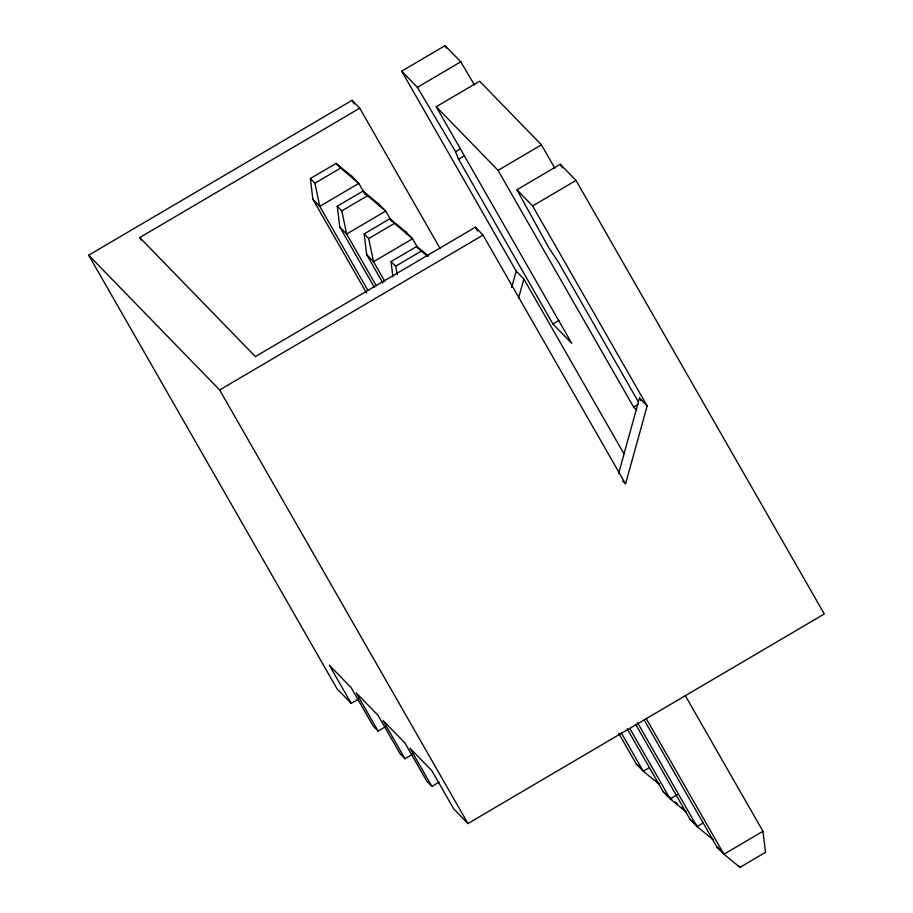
<?xml version="1.0" encoding="UTF-8"?>
<svg xmlns="http://www.w3.org/2000/svg" width="913" height="913" viewBox="0 0 913 913"><rect width="100%" height="100%" fill="white"/><g stroke="black" fill="none" stroke-linecap="round" stroke-linejoin="round"><path stroke-width="1.37" d="M511.657 287.572L516.21 271.15L401.674 71.157L445.053 45.65L460.768 61.822L474.452 84.898M518.55 298.174L523.857 279.024L516.21 271.15M618.66 473.322L639.499 398.045L647.157 405.92L625.553 483.924L483.034 235.086L475.388 227.211L255.378 356.584L139.735 237.551L359.745 108.191L440.169 248.621M358.558 699.05L351.208 703.375L337 688.744L88.698 255.195L352.087 100.316L359.745 108.191M401.674 71.157L417.378 87.328L460.768 61.822M366.581 293.039L312.874 199.274L310.386 178.537L336.098 163.404L351.916 176.312L358.798 183.399L365.154 194.503M417.378 87.328L455.553 151.695L458.543 159.204L552.901 323.955L571.755 343.356L436.231 106.73L479.622 81.223L541.443 144.859L554.853 168.266M367.813 290.254L319.755 206.361L314.917 183.205L340.64 168.072L358.798 183.399L319.755 206.361L312.874 199.274M374.387 287.412L339.762 226.949L337.274 206.212L362.997 191.091L378.804 203.998L385.685 211.074L391.346 220.946M376.327 285.86L346.655 234.036L341.816 210.88L367.528 195.759L385.685 211.074L346.655 234.036L339.762 226.949M455.553 151.695L460.38 148.853M458.543 159.204L464.569 155.655M382.912 283.007L366.661 254.624L364.173 233.888L389.885 218.766L405.703 231.674L412.585 238.761L418.234 248.633M384.852 281.455L373.543 261.711L368.704 238.555L394.416 223.434L412.585 238.761L373.543 261.711L366.661 254.624M436.231 106.73L498.053 170.366L541.443 144.859M392.887 276.776L391.061 261.563L416.773 246.442L428.368 255.902M638.347 401.8L558.071 261.643L548.679 247.537L516.906 189.767L560.297 164.26L576 180.432L824.302 613.981L467.947 823.526L453.738 808.907L431.883 770.732L410.028 748.238L431.883 786.401L439.233 782.087M397.303 274.402L395.591 266.231L421.315 251.109L427.718 256.519M88.698 255.195L219.645 389.965L483.034 235.086M516.906 189.767L532.621 205.939L576 180.432M552.901 323.955L558.927 320.406M498.053 170.366L633.576 406.993L638.392 404.151M351.208 703.375L329.353 665.2L351.208 687.706L373.063 725.869L378.096 731.051L385.446 726.725M378.096 731.051L356.241 692.887L378.096 715.381L399.951 753.545L404.984 758.726L412.345 754.4M649.348 767.616L643.254 771.2L636.361 764.113L618.683 733.242M677.457 794.572L670.142 798.886L663.26 791.799L627.174 728.802M703.136 822.978L697.03 826.562L690.148 819.475L635.676 724.363M685.149 695.398L762.96 831.287L723.929 854.237L717.036 847.15L644.179 719.923M646.107 718.36L723.929 854.237L739.987 867.35L765.493 852.354L762.96 831.287M636.361 764.113L639.625 766.863M663.26 791.799L671.945 799.126M675.198 801.865L677.366 803.702M690.148 819.475L696.665 824.964M717.036 847.15L720.3 849.9M633.576 406.993L636.555 410.051M336.098 163.404L340.64 168.072M362.997 191.091L367.528 195.759M389.885 218.766L394.416 223.434M416.773 246.442L421.315 251.109M622.677 480.98L624.595 482.943M310.386 178.537L314.917 183.205M337.274 206.212L341.816 210.88M364.173 233.888L368.704 238.555M391.061 261.563L395.591 266.231M655.717 780.615L659.312 784.313L643.254 771.2L621.319 732.911M681.714 807.366L686.211 811.999L670.142 798.886L629.822 728.471M711.295 837.826L713.099 839.675L697.03 826.562L637.605 722.799M738.195 865.501L739.987 867.35M431.883 786.401L426.85 781.22L404.984 743.056L383.129 720.562L404.984 758.726M445.053 45.65L446.468 48.115M532.621 205.939L647.157 405.92M639.499 398.045L640.915 400.51M523.857 279.024L623.978 453.841M475.388 227.211L477.51 230.909M352.087 100.316L354.21 104.014M405.703 231.674L407.107 234.139M378.804 203.998L380.219 206.464M351.916 176.312L353.331 178.788M139.735 237.551L141.15 240.028M219.645 389.965L467.947 823.526M560.297 164.26L562.317 167.946"/></g></svg>
